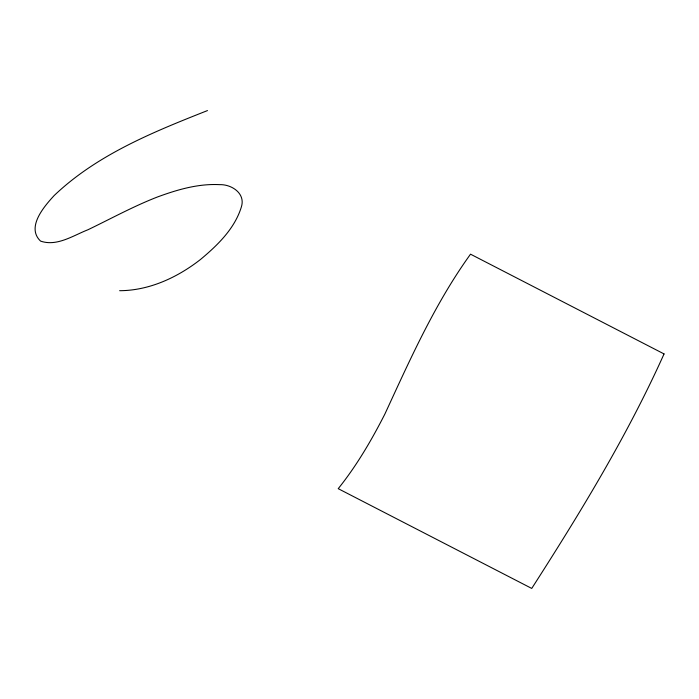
<?xml version="1.0" encoding="UTF-8"?>
<svg xmlns="http://www.w3.org/2000/svg" width="699" height="699" viewBox="0 0 699 699"><rect width="100%" height="100%" fill="white"/><g stroke="black" fill="none" stroke-linecap="round" stroke-linejoin="round"><path stroke-width="1.05" d="M207.489 110.573C153.264 131.989 97.021 154.662 54.19 195.519C44.203 206.354 25.933 227.358 40.586 241.103C56.89 246.791 73.229 235.502 87.978 229.744C111.071 218.638 133.588 206.231 157.52 196.961C177.328 189.674 198.263 183.531 219.582 184.65C231.587 184.221 245.768 193.457 241.356 206.974C234.698 228.713 217.503 245.297 200.499 259.478C177.45 277.468 149.315 290.592 119.634 290.705M664.05 353.93C627.204 435.931 580.205 512.883 531.738 588.427L338.22 488.671C356.604 465.787 371.501 440.256 384.826 414.166C410.208 359.225 434.918 303.506 470.523 254.174L664.05 353.93"/></g></svg>
